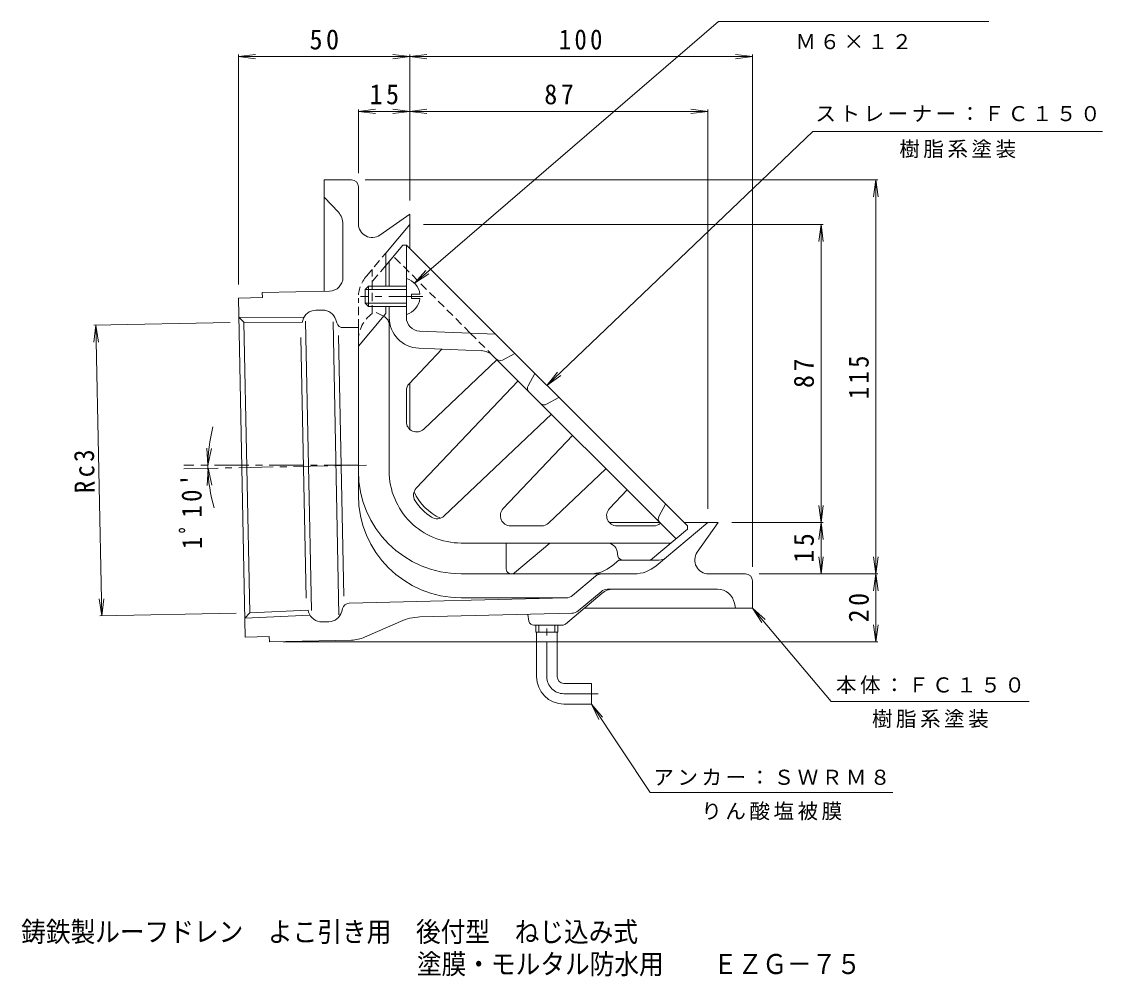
# Model space of a CAD drawing. Units: millimetres, scale not verified. Extents: x -168 to 148, y -274 to 242.
# Drawn here: x -167.8 to 147.5, y -274.3 to 4.4 of the extents above; entities that cross this region are included whole.
import ezdxf
from ezdxf.enums import TextEntityAlignment as Align

# ---------------------------------------------------------------- set-up
doc = ezdxf.new("R2010")
doc.units = ezdxf.units.MM
doc.header["$LTSCALE"] = 2
doc.linetypes.add('CHAIN1', pattern=[8, 5, -1, 1, -1])
doc.linetypes.add('DASHED1', pattern=[1.8, 1.2, -0.6])
for name, color, linetype, lineweight in [('0-0_通り芯', 3, 'Continuous', 9), ('0-2_仕上', 6, 'Continuous', 9), ('0-4_その他', 7, 'Continuous', 9), ('0-5_寸法', 7, 'Continuous', 9), ('0-E', 7, 'Continuous', 9)]:
    doc.layers.add(name, color=color, linetype=linetype, lineweight=lineweight)
doc.layers.add('F-0_F-0ﾚｲﾔ', color=2, linetype='Continuous')
doc.layers.add('F-5_F-5ﾚｲﾔ', color=2, linetype='Continuous')
doc.styles.add('ＭＳ ゴシック', font='')
doc.styles.get('ＭＳ ゴシック').set_extended_font_data('MS Gothic')

msp = doc.modelspace()

# ---------------------------------------------------------------- linework, layer by layer
at = {"layer": '0-0_通り芯'}
for p, q in [((-71.568, -41.82), (-79.568, -41.82)), ((-79.568, -41.82), (-79.568, -74.31)), ((-69.568, -54.639), (-69.568, -43.82)), ((-75.411, -51.278), (-79.568, -46.82)), ((-63.273, -57.916), (-54.568, -51.82)), ((-54.568, -61.82), (-54.568, -51.82)), ((-74.068, -70.279), (-74.068, -54.688)), ((-61.568, -63.163), (-54.568, -54.82)), ((-61.568, -72.82), (-61.568, -63.163)), ((-104.568, -76.32), (-97.569, -76.177)), ((-104.568, -76.32), (-102.552, -175.299)), ((-61.568, -80.82), (-61.568, -78.82)), ((-104.455, -81.877), (-85.453, -81.95)), ((-104.455, -81.877), (-102.945, -83.361)), ((-80.055, -79.821), (-82.02, -79.861)), ((-61.568, -80.82), (-69.568, -90.354)), ((-102.945, -83.361), (-101.218, -168.198)), ((-102.945, -83.361), (-85.961, -83.427)), ((-85.961, -83.427), (-85.806, -82.84)), ((-83.253, -167.511), (-84.972, -83.09)), ((-75.226, -168.754), (-76.968, -83.243)), ((-75.876, -83.536), (-76.151, -82.644)), ((-73.924, -84.948), (-69.568, -84.859)), ((-69.568, -133.82), (-69.568, -84.859)), ((-84.826, -163.964), (-86.376, -87.851)), ((-73.835, -163.383), (-75.387, -87.19)), ((-54.568, -101.13), (-54.568, -114.62)), ((3.64, -141.82), (18.361, -141.82)), ((17.344, -154.481), (32.432, -141.82)), ((25.432, -141.82), (35.432, -141.82)), ((29.336, -150.526), (35.432, -141.82)), ((-26.444, -147.82), (-26.444, -155.354)), ((-13.718, -147.82), (-24.035, -156.477)), ((6.432, -152.82), (4.453, -154.481)), ((18.231, -152.82), (6.432, -152.82)), ((10.916, -156.82), (-39.568, -156.82)), ((-7.106, -163.146), (-0.404, -157.522)), ((43.432, -156.82), (32.613, -156.82)), ((45.432, -158.82), (45.432, -166.82)), ((-72.292, -165.424), (-8.959, -163.846)), ((-9.002, -163.82), (-39.568, -163.82)), ((-9.15, -171.469), (1.552, -162.49)), ((-5.42, -167.605), (1.234, -162.022)), ((3.162, -161.32), (35.259, -161.32)), ((-74.176, -166.913), (-74.416, -167.824)), ((45.432, -166.82), (-3.609, -166.82)), ((40.179, -165.426), (40.432, -166.82)), ((-102.665, -169.742), (-101.218, -168.198)), ((-102.665, -169.742), (-83.682, -168.896)), ((-84.25, -167.441), (-101.218, -168.198)), ((-84.25, -167.441), (-84.072, -168.02)), ((-51.59, -169.41), (-7.273, -168.306)), ((-19.8, -170.601), (-20.16, -168.713)), ((-78.202, -170.803), (-80.167, -170.843)), ((-57.291, -170.69), (-67.731, -175.314)), ((-10.114, -171.82), (-18.327, -171.82)), ((-71.577, -176.169), (-95.523, -176.656))]:
    msp.add_line(p, q, dxfattribs=at)
at = {"layer": '0-0_通り芯', "linetype": 'DASHED1'}
for p, q in [((-67.228, -69.908), (-61.568, -63.163)), ((-65.568, -80.82), (-65.568, -67.93)), ((-69.568, -84.859), (-69.568, -76.336))]:
    msp.add_line(p, q, dxfattribs=at)
at = {"layer": '0-0_通り芯', "linetype": 'CHAIN1'}
for p, q in [((-69.568, -125.117), (-120.491, -125.117)), ((-120.47, -126.154), (-67.201, -125.069))]:
    msp.add_line(p, q, dxfattribs=at)
at = {"layer": '0-0_通り芯', "color": 2}
for p, q in [((-17.743, -173.82), (-17.743, -171.82)), ((-16.928, -173.82), (-16.928, -171.82)), ((-12.208, -173.82), (-12.208, -171.82)), ((-11.393, -173.82), (-11.393, -171.82)), ((-17.743, -173.82), (-11.393, -173.82)), ((-17.568, -186.82), (-17.568, -173.82)), ((-11.568, -186.82), (-11.568, -173.82)), ((-9.568, -188.82), (-1.568, -188.82)), ((-1.568, -188.82), (-1.568, -194.82)), ((-9.568, -194.82), (-1.568, -194.82))]:
    msp.add_line(p, q, dxfattribs=at)
at = {"layer": '0-0_通り芯', "color": 2, "linetype": 'CHAIN1'}
for p, q in [((-14.568, -186.82), (-14.568, -171.82)), ((-9.568, -191.82), (1.432, -191.82))]:
    msp.add_line(p, q, dxfattribs=at)
at = {"layer": '0-0_通り芯'}
for points in [[(-77.986, -74.278), (-97.6, -74.678), (-97.569, -76.177)], [(-102.552, -175.299), (-95.554, -175.157), (-95.523, -176.656)]]:
    msp.add_lwpolyline(points, dxfattribs=at)
for centre, radius, start, end in [((-71.568, -43.82), 2, 0, 90), ((-79.068, -54.688), 5, 0, 43.00008), ((-65.568, -54.639), 4, 180, 305.00014), ((-78.068, -70.279), 4, 271.16647, 0), ((-81.939, -83.861), 4, 91.16684, 165.22099), ((-79.974, -83.821), 4, 17.11238, 91.16684), ((-73.964, -82.948), 2, 197.11249, 271.16684), ((-39.568, -126.82), 30, 180, 270), ((-39.568, -133.82), 30, 180, 270), ((-39.568, -126.82), 15, 203.64609, 246.35396), ((32.613, -152.82), 4, 144.99986, 270), ((-1.974, -146.82), 10, 270, 310.00006), ((10.916, -146.82), 10, 270, 310.00006), ((18.231, -149.82), 3, 270, 310.00003), ((-24.978, -155.354), 1.466, 180, 309.99997), ((1.524, -159.82), 3, 90, 130.00003), ((43.432, -158.82), 2, 0, 90), ((-9.002, -160.82), 3, 270, 310.00003), ((-9.034, -160.847), 3, 271.42714, 310.00003), ((3.162, -164.32), 3, 90, 129.99988), ((4.766, -166.32), 5, 90, 130.00017), ((35.259, -166.32), 5, 10.30489, 90), ((-72.242, -167.424), 2, 91.42737, 165.22099), ((-80.249, -166.843), 4, 197.11205, 271.16684), ((-78.284, -166.803), 4, 271.16684, 345.22151), ((-51.217, -184.405), 15, 91.42712, 113.88934), ((-7.348, -165.307), 3, 271.42712, 309.99973), ((-18.327, -170.32), 1.5, 190.78445, 270), ((-10.114, -170.32), 1.5, 270, 310.00003), ((-71.78, -166.171), 10, 271.1667, 293.88933)]:
    msp.add_arc(centre, radius, start, end, dxfattribs=at)
at = {"layer": '0-0_通り芯', "linetype": 'DASHED1'}
for centre, start in [((-59.568, -76.336), 139.99994), ((-59.568, -88.82), 126.86995)]:
    msp.add_arc(centre, 10, start, 180, dxfattribs=at)
at = {"layer": '0-0_通り芯', "color": 2}
for radius in [8, 2]:
    msp.add_arc((-9.568, -186.82), radius, 180, 270, dxfattribs=at)
at = {"layer": '0-0_通り芯', "color": 2, "linetype": 'CHAIN1'}
msp.add_arc((-9.568, -186.82), 5, 180, 270, dxfattribs=at)
at = {"layer": '0-2_仕上'}
for p, q in [((-61.568, -66.779), (-56.568, -60.82)), ((-56.568, -60.82), (-55.568, -60.82)), ((-55.568, -81.971), (-55.568, -60.82)), ((-55.568, -60.82), (26.432, -142.82)), ((-60.568, -66.133), (-60.568, -72.82)), ((-60.568, -126.82), (-60.568, -78.82)), ((-29.568, -86.82), (-51.721, -85.968)), ((-54.744, -101.316), (-45.167, -91.224)), ((-33.676, -91.666), (-51.914, -90.964)), ((-50.503, -114.56), (-29.156, -94.303)), ((-30.333, -93.127), (23.131, -146.59)), ((-27.525, -94.423), (-23.911, -92.477)), ((-24.055, -92.554), (-23.944, -92.444)), ((-22.961, -100.499), (-52.668, -131.803)), ((-20.049, -101.898), (-18.103, -98.285)), ((-55.568, -112.384), (-55.568, -103.381)), ((-14.646, -107.302), (-11.032, -105.356)), ((-13.246, -110.213), (-44.551, -139.92)), ((-27.308, -137.755), (-7.051, -116.409)), ((-14.064, -141.996), (2.664, -126.123)), ((3.7, -137.755), (8.859, -132.318)), ((18.122, -140.07), (20.068, -136.456)), ((-25.132, -142.82), (-16.129, -142.82)), ((5.876, -142.82), (16.547, -142.82)), ((15.706, -152.82), (26.432, -143.82)), ((26.432, -142.82), (26.432, -143.82)), ((-39.568, -147.82), (21.665, -147.82)), ((6.191, -151.615), (5.914, -150.232))]:
    msp.add_line(p, q, dxfattribs=at)
at = {"layer": '0-2_仕上', "linetype": 'DASHED1'}
for p, q in [((-36.922, -86.537), (-59.338, -64.121)), ((-61.568, -66.779), (-65.568, -71.546)), ((-62.221, -81.599), (-65.568, -79.917)), ((-36.922, -86.537), (-30.332, -93.127))]:
    msp.add_line(p, q, dxfattribs=at)
at = {"layer": '0-2_仕上', "color": 4}
for p, q in [((-67.568, -73.82), (-66.568, -72.82)), ((-67.568, -73.82), (-67.568, -77.82)), ((-55.568, -73.82), (-67.568, -73.82)), ((-66.568, -72.82), (-66.568, -78.82)), ((-55.568, -72.82), (-66.568, -72.82)), ((-54.068, -75.22), (-54.068, -76.42)), ((-51.601, -75.22), (-54.068, -75.22)), ((-67.568, -77.82), (-66.568, -78.82)), ((-55.568, -77.82), (-67.568, -77.82)), ((-55.568, -78.82), (-66.568, -78.82)), ((-51.601, -76.42), (-54.068, -76.42))]:
    msp.add_line(p, q, dxfattribs=at)
at = {"layer": '0-2_仕上', "linetype": 'CHAIN1'}
msp.add_line((-50.71, -75.82), (-68.905, -75.82), dxfattribs=at)
at = {"layer": '0-2_仕上'}
for centre, radius, start, end in [((-59.068, -66.133), 1.5, 140.00024, 179.99966), ((-63.568, -84.28), 3, 0, 63.32513), ((-51.568, -81.971), 9, 179.99989, 267.79736), ((-51.568, -81.971), 4, 180, 267.79758), ((-33.868, -96.662), 5, 44.99969, 87.79678), ((-28.236, -93.102), 1.5, 225.00101, 298.30215), ((-52.568, -103.381), 3, 136.50002, 179.99966), ((-18.728, -102.609), 1.5, 151.6993, 224.99966), ((-15.357, -105.981), 1.5, 224.99899, 298.30003), ((-52.568, -112.384), 3, 180.00034, 313.49998), ((-39.568, -126.82), 21, 179.99976, 269.9998), ((-50.491, -133.868), 3, 136.50002, 212.83174), ((-39.568, -126.82), 16, 212.83176, 237.16995), ((-25.132, -139.82), 3, 136.50002, 269.99966), ((5.876, -139.82), 3, 136.50002, 269.99966), ((-46.616, -137.744), 3, 237.16978, 313.49998), ((19.443, -140.781), 1.5, 151.6993, 224.99966), ((-16.129, -139.82), 3, 270.00034, 313.49998), ((16.547, -139.82), 3, 269.9995, 312.49084), ((2.973, -150.82), 3, 11.30984, 90), ((7.662, -151.32), 1.5, 191.31015, 270)]:
    msp.add_arc(centre, radius, start, end, dxfattribs=at)
at = {"layer": '0-2_仕上', "color": 4}
for start, end in [(6.32591, 74.60773), (285.39227, 353.67409)]:
    msp.add_arc((-57.013, -75.82), 5.445, start, end, dxfattribs=at)
at = {"layer": '0-4_その他'}
for p, q in [((-104.568, -5.82), (-99.611, -5.168)), ((-104.568, -5.22), (-104.568, -72.32)), ((-104.568, -5.82), (-54.568, -5.82)), ((-104.568, -5.82), (-99.611, -6.473)), ((-54.568, -5.82), (-59.525, -5.168)), ((-54.568, -5.82), (-59.525, -6.473)), ((-54.568, -5.82), (-49.611, -5.168)), ((-54.568, -5.22), (-54.568, -47.82)), ((-54.568, -5.82), (45.432, -5.82)), ((-54.568, -5.82), (-49.611, -6.473)), ((45.432, -5.82), (40.475, -5.168)), ((45.432, -5.82), (40.475, -6.473)), ((45.432, -5.22), (45.432, -154.82)), ((-69.568, -21.82), (-64.611, -21.168)), ((-69.568, -21.22), (-69.568, -39.82)), ((-69.568, -21.82), (-54.568, -21.82)), ((-69.568, -21.82), (-64.611, -22.473)), ((-54.568, -21.82), (-59.525, -21.168)), ((-54.568, -21.82), (-59.525, -22.473)), ((-54.568, -21.82), (-49.611, -21.168)), ((-54.568, -21.82), (32.432, -21.82)), ((-54.568, -21.82), (-49.611, -22.473)), ((32.432, -21.82), (27.475, -21.168)), ((32.432, -21.82), (27.475, -22.473)), ((32.432, -21.22), (32.432, -137.82)), ((82.032, -41.82), (-67.568, -41.82)), ((81.432, -41.82), (80.78, -46.778)), ((81.432, -41.82), (82.085, -46.778)), ((81.432, -156.82), (81.432, -41.82)), ((66.032, -54.82), (-50.568, -54.82)), ((65.432, -54.82), (64.78, -59.777)), ((65.432, -141.82), (65.432, -54.82)), ((65.432, -54.82), (66.085, -59.777)), ((-146.76, -84.253), (-106.945, -83.442)), ((-146.16, -84.241), (-146.712, -89.211)), ((-146.16, -84.241), (-144.433, -169.078)), ((-146.16, -84.241), (-145.407, -89.184)), ((-113.45, -125.117), (-113.77, -120.128)), ((-113.45, -125.117), (-112.467, -120.215)), ((-113.441, -126.011), (-113.659, -131.006)), ((-113.441, -126.011), (-112.359, -130.892)), ((65.432, -141.82), (64.78, -136.863)), ((65.432, -141.82), (66.085, -136.863)), ((66.032, -141.82), (39.432, -141.82)), ((65.432, -141.82), (64.78, -146.777)), ((65.432, -156.82), (65.432, -141.82)), ((65.432, -141.82), (66.085, -146.777)), ((65.432, -156.82), (64.78, -151.863)), ((65.432, -156.82), (66.085, -151.863)), ((81.432, -156.82), (80.78, -151.863)), ((81.432, -156.82), (82.085, -151.863)), ((82.032, -156.82), (47.432, -156.82)), ((81.432, -156.82), (80.78, -161.777)), ((81.432, -156.82), (82.085, -161.777)), ((81.432, -176.656), (81.432, -156.82)), ((-144.433, -169.078), (-145.186, -164.135)), ((-144.433, -169.078), (-143.881, -164.108)), ((-145.033, -169.09), (-105.217, -168.279)), ((81.432, -176.656), (80.78, -171.699)), ((81.432, -176.656), (82.085, -171.699)), ((82.032, -176.656), (-91.523, -176.656))]:
    msp.add_line(p, q, dxfattribs=at)
msp.add_arc((-69.568, -125.117), 43.882, 165.21683, 196.47164, dxfattribs=at)
at = {"layer": '0-5_寸法'}
for p, q in [((-53.163, -71.97), (-49.832, -68.241)), ((-53.163, -71.97), (-48.98, -69.23)), ((-14.568, -101.82), (-11.434, -97.924)), ((-14.568, -101.82), (-10.533, -98.868)), ((45.432, -166.82), (49.125, -170.191)), ((45.432, -166.82), (48.127, -171.032)), ((-1.568, -194.82), (1.685, -198.618)), ((-1.568, -194.82), (0.591, -199.33))]:
    msp.add_line(p, q, dxfattribs=at)
at = {"layer": '0-E'}
for p, q in [((-53.163, -71.97), (35.527, 4.398)), ((114.411, 4.398), (35.527, 4.398)), ((-14.568, -101.82), (63.045, -27.677)), ((63.045, -27.677), (147.536, -27.677)), ((-1.568, -194.82), (15.614, -220.616)), ((15.614, -220.616), (86.397, -220.616))]:
    msp.add_line(p, q, dxfattribs=at)
msp.add_lwpolyline([(45.432, -166.82), (68.381, -194.059), (126.202, -194.059)], dxfattribs=at)

# ---------------------------------------------------------------- texts
at = {"layer": '0-4_その他', "color": 2, "char_height": 5.865, "attachment_point": 7, "style": 'ＭＳ ゴシック'}
for s, insert in [('\\T1.27;\\W0.95;50', (-83.818, -3.82)), ('\\T1.27;\\W0.9;100', (-11.068, -3.82)), ('\\T1.27;\\W0.95;15', (-66.318, -19.82)), ('\\T1.27;\\W0.95;87', (-15.318, -19.82))]:
    msp.add_mtext(s, dxfattribs=dict(at, insert=insert))
at = {"layer": '0-4_その他', "char_height": 4.399, "attachment_point": 7, "style": 'ＭＳ ゴシック'}
for s, insert in [('\\T1.17;Ｍ６×１２', (57.969, -3.716)), ('\\T1.17;ストレーナー：ＦＣ１５０', (63.79, -24.895)), ('\\T1.17;樹脂系塗装', (88.29, -35.476)), ('\\T1.17;本体：ＦＣ１５０', (69.792, -191.926)), ('\\T1.17;樹脂系塗装', (80.292, -201.835)), ('\\T1.17;アンカー：ＳＷＲＭ８', (16.506, -218.623)), ('\\T1.17;りん酸塩被膜', (30.506, -228.774))]:
    msp.add_mtext(s, dxfattribs=dict(at, insert=insert))
at = {"layer": '0-4_その他', "color": 2, "char_height": 5.865, "attachment_point": 7, "style": 'ＭＳ ゴシック'}
for s, insert, rotation in [('\\T1.27;\\W0.95;87', (63.432, -102.57), 90), ('\\T1.27;\\W0.9;115', (79.432, -105.82), 90), ('\\T1.27;\\W0.9;Rc3', (-146.385, -133.183), 91.167), ("\\T1.28;\\W0.9;1ﾟ10'", (-115.071, -149.57), 90.583), ('\\T1.27;\\W0.95;15', (63.432, -153.57), 90), ('\\T1.27;\\W0.95;20', (79.432, -170.988), 90)]:
    msp.add_mtext(s, dxfattribs=dict(at, insert=insert, rotation=rotation))
at = {"layer": 'F-0_F-0ﾚｲﾔ', "style": 'ＭＳ ゴシック', "width": 0.9}
msp.add_text('塗膜・モルタル防水用\u3000\u3000ＥＺＧ－７５', height=5.865, dxfattribs=at).set_placement((-52.467, -275.416), align=Align.BOTTOM_LEFT)
at = {"layer": 'F-5_F-5ﾚｲﾔ', "style": 'ＭＳ ゴシック', "width": 0.9}
msp.add_text('鋳鉄製ルーフドレン\u3000よこ引き用\u3000後付型\u3000ねじ込み式', height=5.865, dxfattribs=at).set_placement((-167.952, -266.001), align=Align.BOTTOM_LEFT)

doc.saveas('drawing.dxf')
